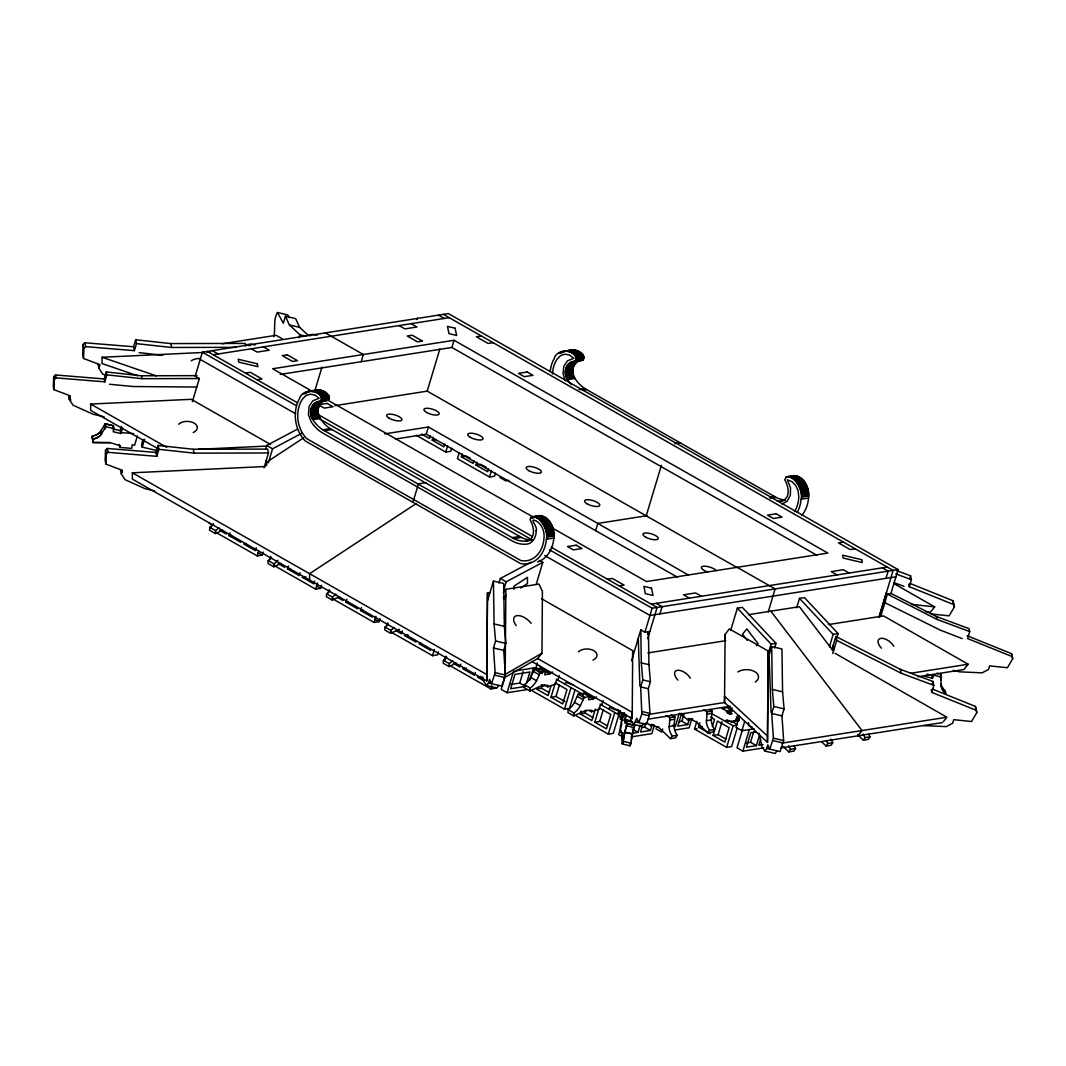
<?xml version="1.0" encoding="UTF-8"?>
<svg xmlns="http://www.w3.org/2000/svg" width="1066" height="1066" viewBox="0 0 1066 1066"><rect width="100%" height="100%" fill="white"/><g stroke="black" fill="none" stroke-linecap="round" stroke-linejoin="round"><path stroke-width="1.5" d="M270.591 444.482L191.227 399.31L90.69 404.067L90.677 410.37L158.035 448.706M203.473 352.46L102.056 357.257L102.03 363.559L137.634 375.765M303.783 437.753L266.687 462.164L265.327 466.508L132.357 472.798L132.344 479.1L486.802 680.894L487.482 592.976L490.28 592.523M266.673 465.309L266.687 462.164M309.566 579.997L309.593 573.695L416.153 503.592M486.802 680.894L487.482 592.976M513.919 589.351L513.932 586.207L527.47 577.292L527.457 583.595L520.688 588.046M531.854 661.533L632.178 718.644L632.191 712.341L537.61 658.495M632.684 656.936L632.698 650.633L541.795 598.879M724.534 702.507L724.547 696.218L767.507 736.1L767.48 742.402L724.534 702.507L725.107 634.377L729.291 628.887L768.2 651.033L768.133 662.692M768.12 664.851L768.133 658.548M725.107 634.377L724.973 640.813M503.725 678.029L537.677 658.535L541.968 653.231L542.421 591.377L538.983 584.088L505.884 589.285L503.312 592.469M505.884 589.285L505.191 674.352L541.968 653.231M632.178 718.644L632.698 650.633M767.507 736.1L768.2 651.033M767.48 742.402L768.173 657.336M546.392 539.236C550.309 532.494 536.038 508.282 530.015 519.688C533.906 526.284 536.598 538.943 526.151 541.062A33.779 26.197 81.1 0 1 513.919 538.583L322.798 429.785A33.779 26.197 81.1 0 1 312.871 419.644C307.075 411.649 312.791 401.895 321.186 400.576C323.131 389.343 301.984 387.784 299.466 398.671A30.514 23.665 81.1 0 0 305.342 441.044L520.514 563.541A30.514 23.665 81.1 0 0 546.392 539.236L553.854 538.077C555.746 529.269 548.337 513.212 538.103 516.53M797.328 512.213A30.514 23.665 81.1 0 0 801.099 499.234C805.017 492.479 790.732 468.267 784.723 479.687C788.6 486.283 791.292 498.941 780.858 501.06A33.779 26.197 81.1 0 1 777.327 501.1M801.739 515.491A30.514 23.665 81.1 0 0 808.548 498.062C810.067 488.881 803.937 474.903 793.331 475.982M530.082 539.929A33.779 26.197 81.1 0 1 521.381 537.424L330.26 428.612A33.779 26.197 81.1 0 1 320.32 418.472C315.296 411.663 318.974 400.07 328.035 400.15C332.472 393.167 319.16 387.584 313.844 390.729M571.403 384.666A33.779 26.197 81.1 0 1 567.578 379.643C561.782 371.648 567.485 361.867 575.893 360.561C577.839 349.342 556.679 347.769 554.173 358.656A30.514 23.665 81.1 0 0 550.189 371.514M784.789 499.927A33.779 26.197 81.1 0 1 776.075 497.409L584.954 388.61A33.779 26.197 81.1 0 1 575.027 378.47C569.87 371.461 573.881 360.135 582.875 360.015C586.926 352.606 573.002 347.276 567.672 351.127M53.913 389.676L54.313 379.563L56.125 377.87L104.788 381.855L104.175 378.95L55.499 374.965L53.7 376.671L53.3 386.771L53.913 389.676L70.396 395.872L69.317 399.47L73.021 405.213L92.982 414.181L104.162 416.819M83.521 358.469L83.921 348.369L85.72 346.663L134.396 350.647L133.57 346.756L84.894 342.772L83.095 344.478L82.695 354.578L83.521 358.469L99.991 364.665L98.911 368.263L102.616 374.006L105.467 375.285M105.947 464.15L106.347 454.049L108.146 452.344L156.822 456.328L155.996 452.437L107.32 448.453L105.521 450.158L105.121 460.259L105.947 464.15L122.43 470.346L121.351 473.944L125.042 479.687L145.016 488.668L154.61 490.92M732.022 707.784L730.703 714.18L727.665 713.221L726.319 710.849L722.428 708.637M213.64 523.699A15.017 8.062 -60.3 0 1 212.081 525.378L209.815 527.324L209.562 530.228L215.412 533.546L222.741 530.188M215.412 533.546L215.665 530.641L217.917 528.709A15.111 8.115 -60.3 0 0 218.97 527.603M271.537 557.531A15.017 8.062 -60.3 0 1 270.484 558.637L268.219 560.569L267.979 563.474L273.815 566.806L281.144 563.434M273.815 566.806L274.069 563.901L276.321 561.955A15.111 8.115 -60.3 0 0 277.88 560.276M329.94 590.777A15.017 8.062 -60.3 0 1 328.888 591.883L326.636 593.815L326.383 596.72L332.219 600.051L339.561 596.68M332.219 600.051L332.472 597.147L334.737 595.201A15.111 8.115 -60.3 0 0 335.79 594.108M388.344 624.036A15.017 8.062 -60.3 0 1 387.304 625.129L385.039 627.075L384.786 629.979L390.622 633.297L399.43 629.26M390.622 633.297L390.876 630.392L393.141 628.46A15.111 8.115 -60.3 0 0 394.193 627.354M446.761 657.282A15.017 8.062 -60.3 0 1 445.708 658.388L443.443 660.32L443.19 663.225L449.039 666.556L456.368 663.185M449.039 666.556L449.279 663.652L451.544 661.706A15.111 8.115 -60.3 0 0 452.597 660.614M552.734 672.06L549.949 673.046L549.763 673.992L539.769 668.395L534.412 669.248L530.082 678.562A15.017 8.062 -60.3 0 1 526.644 682.8L524.379 684.745L524.126 687.65L529.962 690.968L541.701 685.585L548.004 685.331L547.697 686.85L544.193 684.865M529.962 690.968L530.215 688.063L532.48 686.131A15.111 8.115 -60.3 0 0 536.358 681.187L540.249 672.566L545.605 671.727L544.686 674.805L549.763 673.992M596.547 696.991L593.749 697.99L593.562 698.923L583.568 693.34L578.212 694.179L573.881 703.493A15.017 8.062 -60.3 0 1 570.443 707.744L568.178 709.676L567.925 712.581L573.774 715.912L585.5 710.529L591.803 710.276L591.497 711.795L589.165 710.462M573.774 715.912L574.028 713.007L576.28 711.062A15.111 8.115 -60.3 0 0 580.17 706.132L584.048 697.51L589.418 696.671L588.485 699.749L593.562 698.923M623.517 740.057L622.424 744.001L630.059 745.8L631.325 740.484A15.017 2.532 -76.8 0 1 632.218 735.26L634.736 725.266L627.088 723.468L626.422 720.336L632.538 721.775M623.53 740.057L623.69 738.685A15.017 2.532 -76.7 0 1 624.569 733.461L627.088 723.468M940.585 676.457L941.331 686.704A15.017 13.938 -12 0 0 943.663 691.421L944.156 692.021M748.505 722.535L748.785 725.693L752.409 727.199M137.421 435.847L134.583 445.282L132.211 444.722L131.718 448.413L119.898 447.387L120.112 445.775L110.291 442.643L92.849 442.51L92.129 436.367L95.34 435.341A15.017 13.938 -12 0 0 100.017 432.276L105.201 423.802L113.449 425.747L114.062 428.639L113.143 431.73L120.938 433.542L120.325 430.637L121.431 426.48M120.938 433.542L122.537 427.799M120.112 445.775L119.898 447.387L119.272 444.482M940.439 677.35L940.958 674.165L936.841 673.192M941.051 680.255L940.958 674.165M670.541 738.671L675.511 737.899L677.177 735.327L675.604 732.489A15.111 11.713 81.1 0 1 674.005 726.252L674.925 716.938L669.954 717.711L669.128 727.851A15.017 11.646 81.1 0 0 670.634 733.261L672.206 736.1L670.541 738.671L659.174 727.851L651.273 724.254L650.606 725.693L647.102 722.881M707.797 732.822L712.768 732.036L714.447 729.464L712.874 726.626A15.111 11.713 81.1 0 1 711.275 720.403L712.181 711.089L707.211 711.861L706.385 722.002A15.017 11.646 81.1 0 0 707.904 727.412L709.476 730.25L707.797 732.822L696.444 722.002L688.529 718.404L687.876 719.843L679.708 713.274M587.726 695.605L587.912 694.659L593.749 697.99M488.468 682.946L489.547 679.348L491.573 683.692L495.13 672.646L493.478 647.981L495.57 640.986L494.091 623.93L493.438 581.05L503.685 583.462L504.338 626.342L505.817 643.398L503.725 650.393L505.377 675.058L501.82 686.104L488.468 682.946L486.696 685.571L483.791 681.52L482.818 676.91M630.312 717.245L631.005 720.483L633.897 724.52L636.762 718.297L638.787 722.641L641.839 714.047L640.679 686.93L642.785 679.935L641.292 662.879L640.799 629.873L644.93 632.218L649.9 631.445M635.682 721.895L646.436 724.44L649.98 713.394L648.328 688.729L650.42 681.734L648.941 664.678L648.448 631.672L647.595 634.51M766.721 748.439L767.8 744.841L769.825 749.185L773.383 738.152L771.717 713.474L773.823 706.478L772.33 689.422L771.691 646.556L781.938 648.967L782.577 691.834L784.07 708.89L781.964 715.886L783.63 740.564L780.072 751.597L766.721 748.439L764.948 751.077L762.043 747.026L759.112 733.195M624.916 731.849L625.102 731.036M625.302 730.197L625.955 727.598M632.951 731.996L633.151 731.143M633.377 730.277L633.604 729.397M626.195 726.706L627.088 723.468M542.354 673.485L538.85 671.487L539.769 668.395M583.568 693.34L582.649 696.418L584.981 697.75M619.399 713.967L620.319 710.902L619.399 713.967L620.572 719.443L623.623 720.163M621.198 722.308L624.023 712.874L620.279 726.546L620.692 732.489L623.757 733.208M626.595 714.766L624.876 720.429L625.502 723.414L626.422 720.336L625.502 723.414L624.876 720.429L630.992 721.869M941.571 677.07L933.323 675.124L932.404 678.203L924.608 676.35L925.061 675.418M104.175 378.95L106.267 371.954L141.458 375.778L197.077 375.645M104.788 381.855L106.893 374.859L106.267 371.954M133.57 346.756L135.662 339.761L170.853 343.585L245.22 343.412L245.766 345.997M134.396 350.647L136.488 343.652L135.662 339.761M143.017 439.485L141.605 444.229L142.218 447.12L156.635 450.518M142.218 447.12L144.59 439.232M155.996 452.437L158.101 445.441L193.279 449.266L267.646 449.092L268.472 452.983L264.062 467.681M156.062 453.183L156.982 450.092M156.822 456.328L158.927 449.332L158.101 445.441M885.939 594.362L890.896 593.589L898.092 569.604L448.373 313.577L202.393 352.22L195.198 376.191L199.329 378.537L192.373 401.735M211.001 527.777L211.921 524.699M273.775 336.776C275.788 328.834 272.883 320.146 277.48 312.511L287.727 314.923L289.192 317.601M307.874 335.03L299.666 327.369L295.682 318.654L285.435 316.242L283.329 323.225L277.48 312.511M240.823 542.354L229.137 535.705L230.003 532.827M265.794 448.599L266.727 445.468L297.481 429.132M299.093 337.709L299.972 334.804L289.419 324.957L285.435 316.242M268.352 462.844L272.563 448.799L301.865 433.236M256.28 547.777L255.427 550.656L243.741 544.006L246.219 543.62M216.198 532.547L257.266 555.919L258.652 551.295M257.266 555.919L262.236 555.146L263.155 552.055M314.87 390.742L321.959 367.09M269.871 559.49L270.791 556.399M300.092 572.722L299.226 575.6L287.54 568.951L288.406 566.073M361.187 361.707L363.346 354.512L325.383 332.898M314.697 581.037L313.83 583.915L302.144 577.266L305.875 576.679M274.602 565.793L315.669 589.178L317.521 583.009M315.669 589.178L320.639 588.392L321.559 585.314M328.275 592.736L329.194 589.658M357.63 608.846L345.944 602.197L346.81 599.319M372.234 617.161L360.548 610.512L361.414 607.633M439.858 348.942L427.2 391.142L334.831 405.653M280.211 374.433L451.877 347.463L454.036 340.267L827.829 553.067L646.462 581.556L551.202 527.337M395.499 439.032L426.24 434.208L428.399 427.013L688.21 574.92M333.018 599.052L374.073 622.424L375.925 616.255M430.171 435.621L429.305 438.499L421.51 434.062M413.048 501.913L418.472 483.844L425.92 482.671M444.762 443.936L443.909 446.814L432.223 440.165L433.089 437.287M374.073 622.424L379.043 621.638L379.962 618.56M386.678 625.995L387.611 622.904M416.42 435.381L445.748 452.077L447.6 445.908M451.638 448.213L450.718 451.291L445.748 452.077M402.295 630.912L401.442 633.79L396.246 630.832M459.273 452.557L457.421 458.726L489.547 477.008L494.517 476.236L495.437 473.144M473.97 460.552L473.104 463.43L461.431 456.781L462.284 453.903M488.574 468.867L487.708 471.745L476.022 465.096L476.888 462.218M391.422 632.298L432.476 655.67L434.328 649.5M489.547 477.008L491.399 470.839M438.379 651.806L437.446 654.897L432.476 655.67M444.629 660.787L446.014 656.15M460.712 664.158L459.846 667.036L453.356 663.345M487.682 600.265L493.438 581.05M498.941 583.155L500.354 578.478L531.108 562.128M475.303 672.473L474.45 675.351L462.764 668.702L466.495 668.115M503.845 589.605L506.19 581.796L542.807 562.342L539.303 560.356M449.825 665.544L490.88 688.929L491.812 685.838M504.964 677.083L501.26 689.422L507.096 692.74M536.211 584.328L542.807 562.342M513.572 671.154L507.096 692.74L526.977 689.622M510.787 684.492L519.728 683.079L523.193 671.567M526.431 683.533L529.895 672.02L514.985 674.352L510.667 688.756L525.578 686.411L519.728 683.079M529.749 680.361L533.453 668.022M515.105 670.914L535.945 667.636L537.357 662.932M551.082 685.531L548.057 695.605L536.385 688.956L541.355 688.183L542.221 685.305M595.614 530.628L597.773 523.433L647.129 515.678M550.989 697.271L555.306 682.88L566.979 689.529L562.661 703.92L550.989 697.271L555.959 696.484L565.033 701.668M559.21 675.604L557.798 680.321L556.252 680.561L555.559 684.066L547.697 686.85M555.959 696.484L559.41 684.972M532.387 690.901L564.5 709.183L570.99 687.597M575.027 689.889L569.471 708.397L564.5 709.183M595.321 709.037L591.87 720.549L580.184 713.9L581.05 711.022M580.184 713.9L585.154 713.114L586.02 710.236M646.223 515.824L661.373 465.349M594.788 722.215L599.105 707.811L610.791 714.46L606.474 728.864L594.788 722.215L599.758 721.429L607.54 725.866M603.01 700.535L601.597 705.266L600.051 705.505L599.359 708.997L591.497 711.795M599.758 721.429L603.209 709.916M576.186 715.832L608.313 734.128L614.789 712.528M631.525 660.787L640.799 629.873M600.091 704.16L617.707 714.193L618.653 711.049M619.293 713.287L613.283 733.341L608.313 734.128M644.93 632.218L652.125 608.246L898.092 569.604M621.918 723.814L618.68 734.607L623.357 737.272M647.715 638.721L657.096 607.46L551.189 547.204M659.907 613.883L662.066 606.687L656.216 603.356L651.246 604.142M630.925 733.501L638.028 732.382L640.186 725.186M643.104 723.361L640.506 731.996L650.447 730.437L652.179 724.68M641.772 727.558L644.61 727.105L645.903 722.788M654.164 725.933L651.859 733.635L630.952 736.926M662.719 728.997L661.786 732.076L655.95 728.758M679.175 713.58L675.298 726.532L672.952 725.2M681.667 713.181L677.776 726.146L687.717 724.574L689.449 718.817M679.042 721.695L681.88 721.256L684.039 714.06M691.901 718.537L689.129 727.785L674.658 730.063M737.179 728.051L731.622 746.56L726.652 747.346L694.526 729.064L696.844 721.349M710.209 733.768L698.523 727.119L699.829 722.801M730.783 630.126L737.379 608.153L742.349 607.367L776.008 643.358L774.596 648.048M712.368 726.572L714.526 719.377L710.636 717.165M713.127 735.433L717.445 721.042L729.131 727.692L724.813 742.083L713.127 735.433L718.098 734.661L725.879 739.084M718.098 734.661L721.988 721.695M726.652 747.346L733.128 725.759L736.859 725.173M768.213 611.897L775.102 588.925L737.139 567.312M739.351 716.432L736.046 727.425L741.883 730.743L754.168 728.811M741.883 730.743L744.721 721.322M742.576 729.331L737.019 747.839L742.869 751.157L763.762 747.879M768.226 653.511L771.038 644.144L737.379 608.153M768.186 658.255L771.691 646.556M742.869 751.157L749.345 729.57M746.267 742.962L750.531 742.282L753.542 732.209M796.675 607.793L799.5 598.386L804.47 597.613L838.116 633.604L836.703 638.281M756.42 731.889L750.744 732.782L746.427 747.173L756.367 745.614L759.392 735.54M760.578 739.471L758.845 745.227L763.109 744.548M829.401 646.875L833.146 634.377L799.5 598.386M831.906 649.674L835.864 636.469L900.317 669.328L933.003 681.48L933.829 685.371L931.737 692.367L976.216 710.302L976.829 712.581L971.512 721.522L953.737 719.657L952.658 723.254L946.222 726.612L923.862 725.626M832.733 653.565L836.69 640.36L835.864 636.469M885.993 578.372L888.151 571.176L882.315 567.845M879.117 616.748L886.352 592.656M879.064 617.267L893.121 570.39L443.403 314.363M880.663 616.561L887.392 594.135L937.014 619.426L969.7 631.578L967.608 638.574L1012.087 656.523L1012.7 658.788L1007.383 667.742L989.608 665.877L988.528 669.475L982.092 672.833L959.733 671.846L953.337 670.341M909.738 578.598L910.577 575.8L896.573 570.59M931.311 613.976L949.086 615.842L954.403 606.9L953.79 604.622L909.298 586.686L911.403 579.691L910.577 575.8M933.336 675.124L932.404 678.203L931.791 675.298L927.114 674.192M932.164 684.279L933.003 681.48M729.251 720.829L725.52 721.415L726.785 719.817L731.169 721.775L734.074 721.415L735.62 720.296L737.899 715.486M620.692 732.489L621.185 731.036L622.224 734.074L622.424 744.001L623.397 741.376L631.045 743.175L630.059 745.8M416.913 319.613L417.605 318.081M783.177 746.493L788.867 751.903L790.532 749.331L795.503 748.559L793.93 745.72M795.503 748.559L793.837 751.13L788.867 751.903M821.58 741.723L826.123 746.053L827.789 743.482L832.759 742.696L831.187 739.857A15.017 11.646 81.1 0 1 830.867 739.124M832.759 742.696L831.094 745.267L826.123 746.053M857.704 734.794L863.393 740.204L865.059 737.632L870.029 736.846L868.457 734.008M870.029 736.846L868.364 739.418L863.393 740.204M498.715 685.358L496.943 687.983L486.696 685.571M643.318 723.694L641.545 726.319L633.897 724.52M776.967 750.85L775.195 753.489L764.948 751.077M503.272 597.813L505.844 594.641M504.111 598.919L505.83 596.8M756.367 645.796L758.086 643.677L746.813 628.927L742.522 634.217L747.226 640.373M894.467 583.901L934.709 606.887L930.405 612.19L925.461 611.644M857.77 735.846L862.061 730.556L770.825 611.178M828.442 624.569L883.567 615.908L968.168 664.238L963.877 669.541L917.813 676.777M943.477 721.455L946.062 718.284M564.674 683.999L566.046 682.453L572.828 684.705M608.486 708.943L609.859 707.398L614.895 709.729L618.173 709.583M110.291 442.643L92.849 442.51L92.742 439.272L95.953 438.246A15.017 13.938 -12 0 0 100.63 435.181L105.814 426.706L105.201 423.802L113.449 425.747L112.516 428.825L120.325 430.637M575.427 361.187L583.009 359.882M312.138 391.608L312.978 391.129M101.19 434.608A15.111 14.018 -12 0 1 95.953 438.246L92.742 439.272L92.129 436.367L92.969 436.154M781.938 504.071L787.174 501.22L790.332 495.25L790.546 487.828L787.348 479.807L791.931 481.605L795.729 485.496L798.141 490.84L798.78 496.809A27.396 21.24 81.1 0 1 794.463 511.707M538.85 671.487L543.927 670.661L544.113 669.728L549.949 673.046M481.366 336.003L476.395 336.789L488.081 343.439L493.052 342.666M843.459 542.141L838.489 542.927L850.175 549.576L855.145 548.803M656.216 603.356L887.285 567.059M222.221 343.772L276.067 335.31L282.157 338.708M207.364 351.434L213.2 354.765L449.239 317.681M454.036 340.267L272.656 368.756L313.071 391.768M245.34 373.087L250.297 372.314L261.983 378.963L257.013 379.736L213.2 354.765M307.288 391.568L317.521 389.89M561.982 351.567L572.215 349.875M306.395 391.902L318.468 389.876M561.089 351.887L573.175 349.875M305.516 392.301L319.414 389.956M560.223 352.3L563.208 351.82M566.672 351.114L574.121 349.941M312.911 391.275L320.373 390.103M567.618 351.274L575.067 350.101M304.676 392.781L307.661 392.315M559.384 352.779L563.861 352.073M313.857 391.515L321.319 390.343M568.564 351.5L576.013 350.328M558.571 353.326L561.555 352.859M314.79 391.822L322.252 390.649M569.497 351.82L576.946 350.647M303.104 393.967L306.075 393.501M315.723 392.221L323.171 391.049M570.417 352.206L577.879 351.034M316.615 392.688L324.077 391.515M571.323 352.673L578.771 351.5M317.508 393.221L324.957 392.048M572.202 353.206L579.664 352.046M318.361 393.834L325.81 392.661M573.068 353.819L580.517 352.646M319.187 394.513L326.636 393.341M573.894 354.498L581.343 353.339M319.987 395.259L327.435 394.087M574.681 355.245L582.143 354.072M320.733 396.059L328.195 394.9M575.44 356.057L582.889 354.885M320.866 396.232L328.448 395.233M575.573 356.217L583.142 355.231M321.106 396.592L328.555 395.419M575.8 356.577L583.262 355.404M321.199 396.779L328.661 395.606M575.906 356.777L583.355 355.604M321.292 396.978L328.754 395.806M576 356.977L583.448 355.804M321.386 397.192L328.834 396.019M576.08 357.177L583.542 356.004M321.452 397.391L328.901 396.232M576.16 357.39L583.608 356.217M321.519 397.618L328.968 396.445M576.213 357.603L583.675 356.43M321.572 397.831L329.021 396.659M576.266 357.83L583.728 356.657M321.612 398.058L329.061 396.885M576.306 358.043L583.768 356.87M321.639 398.284L329.088 397.112M576.333 358.269L583.795 357.097M321.652 398.497L329.101 397.338M576.36 358.496L583.808 357.323M321.652 398.724L329.114 397.551M576.36 358.722L583.808 357.55M321.652 398.95L329.101 397.778M576.346 358.936L583.808 357.776M321.626 399.177L329.088 398.004M576.333 359.162L583.782 357.989M321.599 399.39L329.061 398.218M576.306 359.375L583.755 358.203M321.559 399.603L329.008 398.431M576.266 359.588L583.715 358.416M321.506 399.817L328.968 398.644M576.213 359.802L583.662 358.629M321.439 400.017L328.901 398.844M576.146 360.002L583.595 358.829M321.279 400.39L328.821 399.044M575.986 360.388L583.528 359.029M321.186 400.576L328.648 399.404M575.893 360.561L583.342 359.402M320.973 400.909L328.541 399.577M575.68 360.894L583.249 359.562M320.719 401.189L328.301 399.883M320.44 401.429L328.035 400.15M575.134 361.427L582.742 360.135M316.269 402.282L327.742 400.363M570.976 362.267L582.449 360.348M315.736 402.508L323.185 401.336M570.443 362.507L577.892 361.334M315.216 402.788L322.665 401.615M569.924 362.786L577.372 361.614M314.71 403.108L322.172 401.949M569.417 363.106L576.866 361.934M314.23 403.481L321.692 402.308M568.938 363.466L576.386 362.307M313.777 403.894L321.226 402.721M568.484 363.879L575.933 362.707M313.337 404.334L320.799 403.175M568.045 364.332L575.493 363.16M312.938 404.827L320.386 403.654M567.645 364.825L575.094 363.653M312.565 405.346L320.013 404.187M567.259 365.345L574.721 364.172M312.218 405.906L319.667 404.734M566.912 365.905L574.374 364.732M311.898 406.492L319.347 405.333M566.606 366.491L574.054 365.318M311.618 407.119L319.067 405.946M566.326 367.104L573.774 365.931M311.365 407.758L318.827 406.586M566.073 367.757L573.521 366.584M311.152 408.425L318.614 407.252M565.859 368.423L573.308 367.25M310.979 409.117L318.441 407.945M565.686 369.103L573.135 367.93M310.846 409.81L318.294 408.651M565.553 369.809L573.002 368.636M310.752 410.53L318.201 409.357M565.446 370.528L572.895 369.356M310.686 411.263L318.134 410.09M565.393 371.248L572.842 370.075M310.659 411.996L318.121 410.823M565.366 371.981L572.815 370.821M310.672 412.729L318.134 411.569M565.38 372.727L572.828 371.554M310.739 413.475L318.188 412.302M565.433 373.473L572.882 372.3M310.819 414.208L318.281 413.048M565.526 374.206L572.975 373.033M310.952 414.94L318.414 413.768M565.66 374.939L573.108 373.766M311.125 415.673L318.574 414.501M565.833 375.658L573.281 374.486M311.325 416.38L318.787 415.207M566.033 376.365L573.481 375.205M311.565 417.072L319.027 415.9M566.273 377.071L573.721 375.898M311.845 417.752L319.307 416.579M566.552 377.75L574.001 376.578M312.151 418.405L319.613 417.232M566.859 378.403L574.308 377.231M312.498 419.045L319.947 417.872M567.205 379.03L574.654 377.857M312.871 419.644L320.32 418.472M567.578 379.643L575.027 378.47M322.798 429.785L330.26 428.612M578.998 389.543L584.954 388.61M324.464 430.744L331.912 429.571M582.143 390.263L586.62 389.57M384.719 433.875L428.399 427.013M432.223 440.165L435.954 439.578M461.431 456.781L466.388 456.008M476.022 465.096L480.993 464.323M674.658 443.589L680.628 442.656M508.815 480.353L505.764 480.833L499.927 477.501M229.137 535.705L231.628 535.305M531.641 516.89L540.116 515.544M786.335 476.875L794.823 475.529M531.174 517.157L538.93 515.797M785.869 477.155L793.637 475.782M530.895 517.41L541.075 515.704M787.228 477.035L795.769 475.702M530.655 517.703L535.239 516.85M788.454 477.075L792.931 476.369M530.535 517.876L542.008 515.957M789.266 477.115L796.715 475.942M530.442 518.049L534.919 517.343M535.492 517.45L542.94 516.277M790.199 477.435L797.648 476.262M536.411 517.849L543.873 516.677M791.119 477.835L798.567 476.662M537.317 518.316L544.766 517.157M792.011 478.314L799.473 477.142M538.197 518.875L545.645 517.703M792.891 478.861L800.353 477.688M539.05 519.488L546.498 518.316M793.744 479.487L801.206 478.314M539.876 520.181L547.324 519.009M794.57 480.166L802.032 478.994M540.662 520.928L548.111 519.768M795.356 480.926L802.818 479.753M541.408 521.754L548.87 520.581M796.115 481.739L803.564 480.566M542.128 522.62L549.576 521.447M796.822 482.618L804.284 481.446M542.794 523.553L550.243 522.38M797.488 483.538L804.95 482.365M543.407 524.525L550.869 523.353M798.114 484.524L805.563 483.351M543.98 525.551L551.428 524.379M798.687 485.536L806.136 484.377M544.499 526.617L551.948 525.445M799.207 486.602L806.656 485.43M544.966 527.723L552.415 526.551M799.66 487.708L807.122 486.536M287.54 568.951L290.032 568.564M545.366 528.843L552.828 527.683M800.073 488.841L807.522 487.668M545.725 530.002L553.174 528.843M800.419 490L807.881 488.828M546.005 531.188L553.467 530.015M800.713 491.173L808.161 490.014M512.253 537.65L519.715 536.491M769.945 497.182L774.409 496.476M546.232 532.387L553.694 531.214M800.939 492.372L808.388 491.199M513.919 538.583L521.381 537.424M546.405 533.586L553.854 532.414M770.118 498.342L776.075 497.409M801.099 493.585L808.561 492.412M546.498 534.799L553.96 533.626M801.206 494.784L808.654 493.625M546.538 536.011L554 534.839M801.246 495.996L808.694 494.824M546.512 537.211L553.974 536.038M801.219 497.209L808.668 496.036M528.923 540.249L531.894 539.782M526.151 541.062L530.828 540.249M780.858 501.06L785.535 500.247M801.099 499.234L808.548 498.062M345.944 602.197L348.435 601.81M360.548 610.512L363.04 610.125M607.42 579.224L612.39 578.452L624.076 585.101L619.106 585.874M408.078 634.87L404.36 635.456L416.033 642.105M421.443 643.371L418.951 643.757L430.637 650.407M895.933 576.813L649.967 615.442L544.739 555.546M748.598 614.669L799.393 606.687L833.039 650.713M481.086 676.43L477.368 677.017L483.857 680.708M647.861 652.925L725.68 640.706M771.038 644.144L776.008 643.358M833.146 634.377L838.116 633.604M490.88 688.929L495.85 688.143M617.707 714.193L620.185 713.807M649.047 714.367L724.72 702.481M910.591 673.286L968.168 664.238M648.048 719.15L730.303 706.225M722.242 708.53L727.452 707.664L732.222 711.182L727.252 711.955M726.319 710.849L731.289 710.076M669.501 720.07L674.472 719.297M706.771 714.22L711.742 713.447M727.665 713.221L731.396 712.634M650.606 725.693L654.337 725.107M687.876 719.843L692.847 719.057M729.677 714.1L732.169 713.7M656.19 727.065L658.681 726.666M669.008 726.546L673.979 725.773M706.278 720.696L711.235 719.923M737.046 716.845L739.604 716.245M736.406 718.804L738.885 718.417M735.62 720.296L739.351 719.71M731.169 721.775L737.699 720.803M698.523 727.119L702.254 726.532M732.728 721.589L739.044 720.643M694.526 729.064L697.017 728.664M672.206 736.1L677.177 735.327M709.476 730.25L714.447 729.464M782.098 743.109L946.914 717.218L835.011 653.298M781.072 747.892L942.624 722.521M206.804 352.313L210.122 352.153M198.103 449.319L267.459 446.041M136.488 343.652L171.679 347.476L236.132 347.316M106.893 374.859L142.084 378.683L199.329 378.537M158.927 449.332L194.105 453.157L268.472 452.983M196.784 387.051L133.183 386.518L109.558 384.266M133.676 433.649L121.071 432.543L120.458 429.638M911.617 604.382L934.709 606.887M139.22 352.646L162.778 355.324M317.335 335.177L312.458 334.351L307.488 335.124L310.739 335.683M255.227 344.944L250.35 344.105L245.38 344.891L250.257 345.717M289.419 324.957L299.666 327.369M299.972 334.804L305.822 336.19M114.062 428.652L105.814 426.706L105.201 423.802M494.091 623.93L504.338 626.342M772.33 689.422L782.577 691.834M641.292 662.879L648.941 664.678M495.57 640.986L505.817 643.398M773.823 706.478L784.07 708.89M642.785 679.935L650.42 681.734M493.478 647.981L503.725 650.393M771.717 713.474L781.964 715.886M640.679 686.93L648.328 688.729M495.13 672.646L505.377 675.058M773.383 738.152L783.63 740.564M494.637 675.098L504.884 677.51M772.89 740.59L783.137 743.002M642.345 711.595L649.98 713.394M641.839 714.047L649.487 715.846M631.299 720.962L625.182 719.523L624.729 713.194M627.035 723.774L633.151 725.213M626.448 725.813L634.083 727.612M102.056 357.257L156.236 375.832M893.748 582.542L903.981 586.3M895.84 573.894L911.403 579.691M891.149 593.469L936.401 616.521L969.087 628.687L969.7 631.578M836.69 640.36L901.143 673.219L933.829 685.371M962.105 638.574L940.345 630.153L884.833 602.65L884.22 599.745M910.018 583.408L952.964 600.731L954.403 606.9M966.982 635.669L1011.474 653.618L1012.087 655.883M932.444 689.089L975.39 706.412L976.829 712.581M849.149 573.042L843.313 569.724L831.253 571.616L837.103 574.947M689.369 598.146L683.533 594.828L695.578 592.936L701.428 596.254M438.432 315.136L444.269 318.468M411.13 323.678L416.966 326.995L404.907 328.901L399.07 325.57M451.877 347.463L817.009 555.333M426.906 390.969L736.979 567.498M467.694 456.741L470.293 458.22M482.298 465.056L486.189 467.268M426.24 434.208L677.43 577.212M263.395 346.876L269.232 350.208L257.186 352.1L251.336 348.769M327.502 399.977L533.879 517.476M212.334 350.661L218.17 353.979M257.013 379.736L297.387 402.721M317.575 414.221L532.44 536.531M202.393 352.22L296.388 405.733M319.534 418.898L532.094 539.916M549.456 549.79L652.125 608.246M200.235 359.415L295.682 413.755M266.727 445.468L272.563 448.799M500.354 578.478L506.19 581.796M731.116 721.002L736.699 724.174M709.663 709.65L712.181 711.089M711.448 713.407L733.128 725.759M703.44 709.716L707.211 711.861M750.531 742.282L756.367 745.614M671.14 714.78L674.925 716.938M681.88 721.256L687.717 724.574M666.17 715.566L669.954 717.711M90.69 404.067L166.656 447.307M544.313 670.088L539.023 665.464M588.818 695.418L582.849 690.408M644.61 727.105L650.447 730.437M535.945 667.636L538.81 669.275M556.265 679.215L583.275 694.592M534.412 669.248L540.249 672.566M578.212 694.179L584.048 697.51M533.546 671.513L539.383 674.831M577.359 696.444L583.195 699.776M632.191 729.064L638.028 732.382M530.761 677.443L536.611 680.774M574.574 702.387L580.41 705.705M541.475 684.665L543.807 685.998M541.355 688.183L549.137 692.607M585.154 713.114L592.949 717.551M524.379 684.745L530.215 688.063M568.178 709.676L574.028 713.007M132.357 472.798L486.829 674.591M209.229 523.166L212.734 525.165M219.729 530.348L226.219 534.039M278.133 563.594L284.622 567.285M337.842 597.586L343.025 600.531M257.985 552.721L262.236 555.146M316.389 585.98L320.639 588.392M374.792 619.226L379.043 621.638M209.815 527.324L215.665 530.641M268.219 560.569L274.069 563.901M326.636 593.815L332.472 597.147M385.039 627.075L390.876 630.392M443.443 660.32L449.279 663.652M944.156 692.021L945.875 693.713L945.262 690.808L943.05 688.516A15.111 14.018 -12 0 1 940.718 683.799A15.017 13.938 -12 0 0 943.05 688.516M122.004 472.345L120.525 470.053L121.351 473.944M70.916 400.017L68.704 396.565L69.317 399.47M865.059 737.632L863.487 734.794M827.789 743.482L826.217 740.643M790.532 749.331L788.96 746.493A15.111 11.713 81.1 0 1 788.64 745.76M565.26 380.709L563.008 373.606L563.834 366.304L567.485 360.841L573.868 358.269L569.697 355.085L565.02 354.152L560.569 355.604L557.052 359.189A27.396 21.24 81.1 0 0 552.481 373.953M1011.474 653.618L1012.7 658.788M952.964 600.731L953.79 604.622M975.39 706.412L976.216 710.302M936.401 616.521L937.014 619.426M908.752 584.088L909.298 586.686M931.191 689.769L931.737 692.367M900.317 669.328L901.143 673.219M833.252 645.17L834.078 649.061M265.661 460.685L265.86 461.671M170.853 343.585L171.679 347.476M193.279 449.266L194.105 453.157M141.458 375.778L142.084 378.683M98.085 364.372L98.911 368.263M84.894 342.772L85.72 346.663M107.32 448.453L108.146 452.344M83.095 344.478L83.921 348.369M105.521 450.158L106.347 454.049M92.129 436.367L92.755 439.272M55.499 374.965L56.125 377.87M53.7 376.671L54.313 379.563M771.064 712.355L769.092 655.244M639.906 686.184L638.254 638.387M622.224 734.074L622.424 744.001M553.854 538.077A30.514 23.665 81.1 0 1 537.504 561.969M623.69 738.685A15.111 2.545 -76.8 0 1 624.743 732.662M578.385 651.819A10.127 6.196 0.2 0 1 593.802 650.633A10.127 6.196 0.2 0 1 592.976 660.134M516.25 625.662A11.953 6.183 39 0 1 516.943 615.642A11.953 6.183 39 0 1 531.161 623.317M178.622 424.228A10.127 6.196 0.2 0 1 194.052 423.042A10.127 6.196 0.2 0 1 193.226 432.543M943.663 691.421A15.111 14.018 -12 0 1 941.158 685.958M881.382 648.168A10.127 5.237 39 0 1 880.836 638.334A10.127 5.237 39 0 1 893.814 646.209M631.325 740.484A15.111 2.545 -76.7 0 1 632.378 734.461M677.923 680.121A10.127 5.237 39 0 1 677.376 670.301A10.127 5.237 39 0 1 690.355 678.176M737.819 671.966A11.953 7.315 0.2 0 1 754.701 671.607A11.953 7.315 0.2 0 1 755.341 681.947M863.487 734.794A15.111 11.713 81.1 0 1 863.167 734.048M707.611 571.949A7.968 2.652 16.7 0 1 703.147 566.286A7.968 2.652 16.7 0 1 716.219 570.59M100.577 431.717A15.111 14.018 -12 0 1 95.34 435.354M191.2 360.788A11.953 7.315 0.2 0 1 199.515 358.469M536.131 530.668C536.451 536.544 532.96 543.62 526.511 544.166A36.897 28.622 81.1 0 1 513.159 541.461L321.865 432.556A36.897 28.622 81.1 0 1 311.032 421.496L308.434 414.554L309.127 406.319L312.778 400.843L319.16 398.271L314.99 395.1L310.313 394.167L305.862 395.606L302.358 399.204A27.396 21.24 81.1 0 0 306.755 438.672L520.728 560.476A27.396 21.24 81.1 0 0 544.086 536.811C544.38 530.562 541.541 523.712 535.758 520.768C528.203 517.303 538.303 527.124 536.131 530.668M622.464 713.141L620.572 719.443L622.464 713.127M422.429 341.04L417.459 341.826L407.239 336.003L412.209 335.217L422.429 341.04M287.274 354.845L282.303 355.631L292.524 361.441L297.494 360.668L287.274 354.845M327.142 403.414L318.441 404.787L324.277 408.105L332.978 406.746L327.142 403.414M527.15 371.994L518.449 373.366L524.285 376.684L532.987 375.325L527.15 371.994M576.186 545.192L567.485 546.565L573.321 549.883L582.023 548.524L576.186 545.192M776.195 513.785L767.493 515.144L773.33 518.476L782.031 517.103L776.195 513.785M455.102 328.208L447.454 326.409L448.999 333.658L456.634 335.457L455.102 328.208M257.306 363.772L238.198 359.282L238.811 362.174L257.919 366.677L257.306 363.772M861.674 559.663L842.566 555.173L843.179 558.064L862.287 562.568L861.674 559.663M651.486 588.179L643.851 586.38L645.383 593.642L653.032 595.441L651.486 588.179M632.484 733.994L624.836 732.195L632.484 733.994M104.854 428.865L104.241 425.96L104.854 428.865M101.51 434.262L100.897 431.357L101.51 434.262M645.61 537.131A7.968 2.652 16.7 0 0 658.122 538.85A7.968 2.652 16.7 0 0 648.008 533.08A7.968 2.652 16.7 0 0 645.61 537.131M587.206 503.885A7.968 2.652 16.7 0 0 599.718 505.59A7.968 2.652 16.7 0 0 589.605 499.834A7.968 2.652 16.7 0 0 587.206 503.885M528.803 470.639A7.968 2.652 16.7 0 0 541.315 472.345A7.968 2.652 16.7 0 0 531.201 466.588A7.968 2.652 16.7 0 0 528.803 470.639M470.399 437.38A7.968 2.652 16.7 0 0 482.911 439.099A7.968 2.652 16.7 0 0 472.798 433.329A7.968 2.652 16.7 0 0 470.399 437.38M389.317 418.298A7.968 2.652 16.7 0 0 401.829 420.004A7.968 2.652 16.7 0 0 391.715 414.248A7.968 2.652 16.7 0 0 389.317 418.298M426.587 412.449A7.968 2.652 16.7 0 0 439.099 414.154A7.968 2.652 16.7 0 0 428.985 408.398A7.968 2.652 16.7 0 0 426.587 412.449"/></g></svg>
